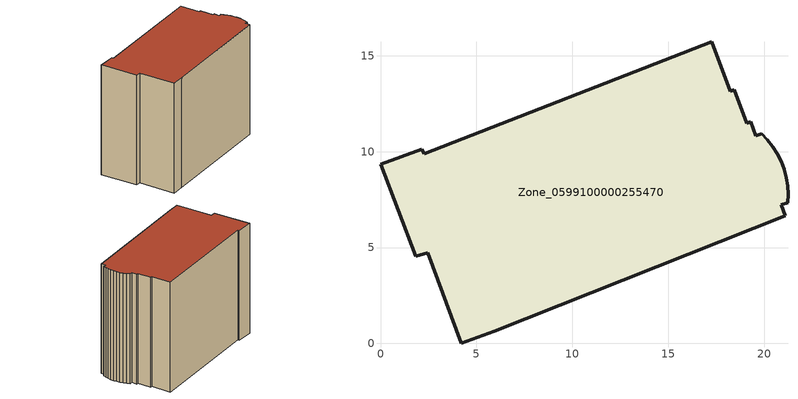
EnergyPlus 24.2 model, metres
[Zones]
Zone_0599100000255470
 floor ground (C_G): 19.09,11.47 19.29,11.55 19.56,10.82 19.86,10.94 20.17,10.62 20.44,10.26 20.68,9.89 20.88,9.49 21.03,9.07 21.14,8.65 21.21,8.21 21.24,7.77 21.22,7.32 20.89,7.22 21.1,6.66 5.92,0.65 4.21,0 2.47,4.74 1.84,4.54 0,9.35 2.16,10.12 2.28,9.88 17.27,15.74 18.23,13.14 18.43,13.22 z0
 wall outside (C_F): 0,9.35 1.84,4.54 2.47,4.74 4.21,0 5.92,0.65 21.1,6.66 20.89,7.22 21.22,7.32 21.24,7.77 21.21,8.21 21.14,8.65 21.03,9.07 20.88,9.49 20.68,9.89 20.44,10.26 20.17,10.62 19.86,10.94 19.56,10.82 19.29,11.55 19.09,11.47 18.43,13.22 18.23,13.14 17.27,15.74 2.28,9.88 2.16,10.12 0,9.35 z0:15.44
 roof outside (C_R): 18.43,13.22 18.23,13.14 17.27,15.74 2.28,9.88 2.16,10.12 0,9.35 1.84,4.54 2.47,4.74 4.21,0 5.92,0.65 21.1,6.66 20.89,7.22 21.22,7.32 21.24,7.77 21.21,8.21 21.14,8.65 21.03,9.07 20.88,9.49 20.68,9.89 20.44,10.26 20.17,10.62 19.86,10.94 19.56,10.82 19.29,11.55 19.09,11.47 z15.44
[BUILDING]
Pand.0599100000255470: North Axis=0; Terrain=City; Loads Convergence Tolerance Value=0.04; Temperature Convergence Tolerance Value=0.4; Solar Distribution=FullExterior; Maximum Number of Warmup Days=25; Minimum Number of Warmup Days=1
[Site:Location]
Rotterdam.The.Hague.AP_ZH_NLD Design_Conditions: Latitude=51.96; Longitude=4.45; Time Zone=1; Elevation=-4.5
[SITE:GROUNDTEMPERATURE:BUILDINGSURFACE]
18, 18, 18, 18, 18, 18, 18, 18, 18, 18, 18, 18
[MATERIAL] Thermal Absorptance=0.9; Solar Absorptance=0.7; Visible Absorptance=0.7
Name | Roughness | Thickness | Conductivity | Density | Specific Heat
G.TI.1946 | MediumSmooth | 0.15 | 1 | 540 | 1210
F.TI.1946 | Rough | 0.3 | 0.857143 | 1920 | 840
R.TI.1946 | MediumRough | 0.2 | 0.1 | 1500 | 1000
[CONSTRUCTION]
C_G: G.TI.1946
C_F: F.TI.1946
C_R: R.TI.1946
[ZONE]
Zone_0599100000255470: Type=1; Multiplier=1; Ceiling Height=Autocalculate; Volume=Autocalculate; Floor Area=autocalculate; Part of Total Floor Area=Yes
[ZONEINFILTRATION:DESIGNFLOWRATE]
Infil_Zone_0599100000255470: Zone or ZoneList or Space or SpaceList=Zone_0599100000255470; Schedule=AlwaysOn; Design Flow Rate Calculation Method=Flow/Area; Flow Rate per Floor Area=0.003; Constant Term Coefficient=1; Temperature Term Coefficient=0; Velocity Term Coefficient=0; Velocity Squared Term Coefficient=0
[HVACTEMPLATE:ZONE:IDEALLOADSAIRSYSTEM]
Zone_0599100000255470: Maximum Heating Supply Air Temperature=50; Minimum Cooling Supply Air Temperature=13; Maximum Heating Supply Air Humidity Ratio=0.0156; Minimum Cooling Supply Air Humidity Ratio=0.0077; Heating Limit=NoLimit; Cooling Limit=NoLimit; Dehumidification Control Type=ConstantSensibleHeatRatio; Cooling Sensible Heat Ratio=0.7; Dehumidification Setpoint=60; Humidification Control Type=None; Humidification Setpoint=30; Outdoor Air Method=None; Outdoor Air Flow Rate per Person=0.00944; Outdoor Air Flow Rate per Zone Floor Area=0; Outdoor Air Flow Rate per Zone=0; Demand Controlled Ventilation Type=None; Outdoor Air Economizer Type=NoEconomizer; Heat Recovery Type=None; Sensible Heat Recovery Effectiveness=0.7; Latent Heat Recovery Effectiveness=0.65
[ZONECONTROL:THERMOSTAT]
ThermostatControl_Zone_0599100000255470: Zone or ZoneList=Zone_0599100000255470; Control Type Schedule=DualSetpointControlType; Control 1=Thermostat_Zone_0599100000255470; Temperature Difference Between Cutout And Setpoint=0
[THERMOSTATSETPOINT:DUALSETPOINT]
Thermostat_Zone_0599100000255470: Heating Setpoint Temperature Schedule=HeatingSetpoint_Zone_0599100000255470; Cooling Setpoint Temperature Schedule=CoolingSetpoint_Zone_0599100000255470
[SCHEDULE:COMPACT]
HeatingSetpoint_Zone_0599100000255470: Through: 12/31, For: AllDays, Until: 24:00, 21
CoolingSetpoint_Zone_0599100000255470: Through: 12/31, For: AllDays, Until: 24:00, 24
DualSetpointControlType: Through: 12/31, For: AllDays, Until: 24:00, 4
AlwaysOn: Through: 12/31, For: AllDays, Until: 24:00, 1
